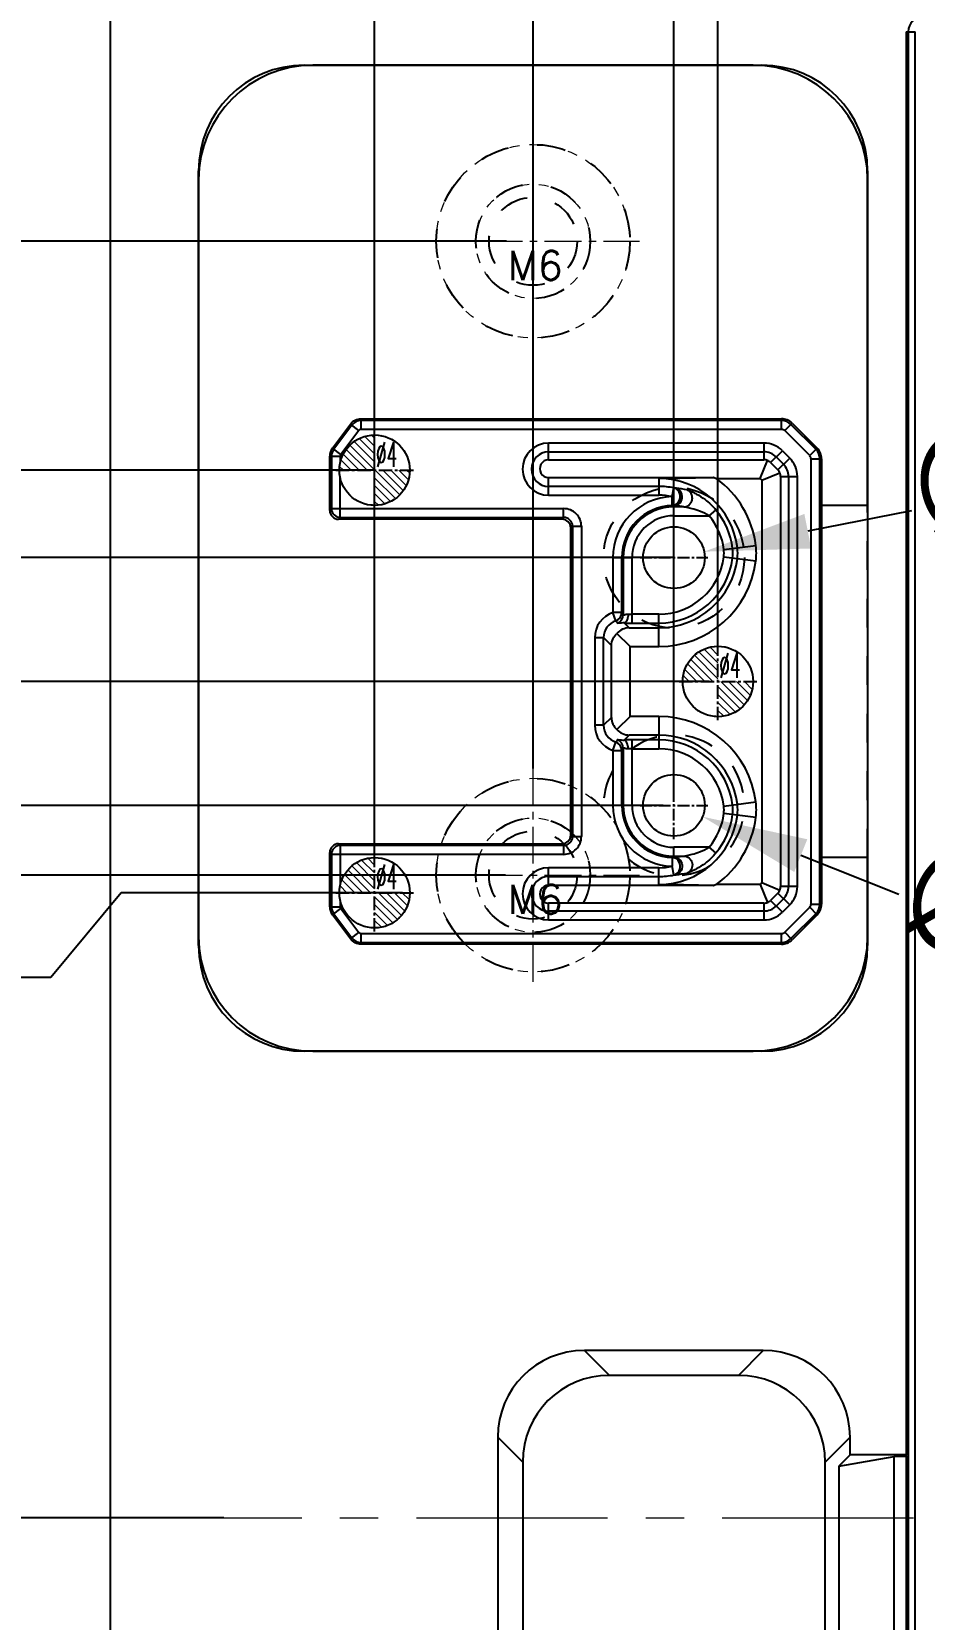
# Model space of a CAD drawing. Header units: millimetres. Extents: x -174 to 1895, y -261 to 458.
# Drawn here: x -16.2 to 34.5, y 189.2 to 279.4 of the extents above; entities that cross this region are included whole.
import ezdxf

# ---------------------------------------------------------------- set-up
doc = ezdxf.new("R2010")
doc.units = ezdxf.units.MM
doc.header["$LTSCALE"] = 16.335
doc.header["$PDMODE"] = 3
doc.header["$PDSIZE"] = 0.3125
doc.linetypes.add('CENTER', pattern=[0.6, 0.375, -0.075, 0.075, -0.075])
doc.linetypes.add('HIDDEN', pattern=[0.2, 0.1, -0.1])
doc.layers.get('0').update_dxf_attribs({"linetype": 'CONTINUOUS'})
doc.layers.get('Defpoints').update_dxf_attribs({"linetype": 'CONTINUOUS'})
doc.layers.add('202', color=7, linetype='CONTINUOUS')
doc.layers.add('DEFAULT_2', color=8, linetype='HIDDEN')
for name, color, linetype, lineweight in [('center', 1, 'CENTER', 9), ('dim', 82, 'CONTINUOUS', 9), ('epin', 13, 'CONTINUOUS', 9), ('screw', 33, 'CONTINUOUS', 13)]:
    doc.layers.add(name, color=color, linetype=linetype, lineweight=lineweight)
doc.styles.get("Standard").update_dxf_attribs({"font": 'txt', "width": 0.8})
doc.styles.add('TXT', font='txt.shx', dxfattribs={"bigfont": 'gbcbig.shx'})
doc.styles.add('TXT05', font='txt.shx', dxfattribs={"width": 0.5, "bigfont": 'gbcbig.shx'})
doc.dimstyles.get("Standard").update_dxf_attribs({"dimtxt": 0.15625, "dimasz": 0.1875, "dimexe": 0.125, "dimexo": 0.0625, "dimtad": 0, "dimtih": 1, "dimtoh": 1, "dimdsep": 46, "dimtxsty": 'Standard', "dimcen": 0.09, "dimadec": 0, "dimazin": 0, "dimtp": 0.01, "dimtm": 0.01, "dimtfac": 1, "dimtofl": 0, "dimtmove": 0, "dimatfit": 3, "dimfxl": 0, "dimtolj": 1, "dimarcsym": 0})

# ---------------------------------------------------------------- blocks, each defined once
blk = doc.blocks.new('screw_m6_j')
at = {"layer": 'screw', "color": 1, "linetype": 'CENTER', "ltscale": 0.342088}
for p, q in [((0, -6.05), (0, 6.05)), ((-6.05, 0), (6.05, 0))]:
    blk.add_line(p, q, dxfattribs=at)
at = {"layer": 'screw', "color": 8, "linetype": 'HIDDEN', "ltscale": 0.342088}
for radius in [5.5, 3.25]:
    blk.add_circle((0, 0), radius, dxfattribs=at)
at = {"layer": 'screw', "color": 6, "style": 'TXT'}
blk.add_text('M6', height=1.65, dxfattribs=at).set_placement((-1.43, -2.2))
blk = doc.blocks.new('epin_ejp_4')
at = {"layer": 'epin'}
h = blk.add_hatch(dxfattribs=at)
h.set_pattern_fill('_ANSI31', color=123, scale=0.1, angle=90, style=0)
h.set_pattern_definition([(135, (-303.2672, -257.49673), (-0.2245064, -0.2245064), [])])
h.paths.add_polyline_path([(0, 2, 0.414214), (-2, 0), (0, 0)])
h.paths.add_polyline_path([(2, 0), (0, 0), (0, -2, 0.414214)])
at = {"layer": 'epin', "color": 1, "linetype": 'CENTER', "ltscale": 0.124395}
for p, q in [((0, -2.2), (0, 2.2)), ((-2.2, 0), (2.2, 0))]:
    blk.add_line(p, q, dxfattribs=at)
at = {"layer": 'epin'}
blk.add_circle((0, 0), 2, dxfattribs=at)
at = {"layer": 'epin', "color": 6, "style": 'TXT05', "width": 0.5}
blk.add_text('%%c4', height=1.4, dxfattribs=at).set_placement((0.08, 0.2))
blk = doc.blocks.new('*D5')
at = {"color": 6, "lineweight": -2}
blk.add_line((33.757, 252.192), (27.871, 251.031), dxfattribs=at)
at = {"color": 6}
blk.add_solid([(27.677, 252.012), (28.064, 250.05), (21.984, 249.87)], dxfattribs=at)
at = {"layer": 'Defpoints', "color": 0}
for p in [(21.984, 249.87), (18.55, 249.193)]:
    blk.add_point(p, dxfattribs=at)
at = {"color": 4, "insert": (52.621, 255.912), "char_height": 6, "attachment_point": 5, "rotation": 11.15499}
blk.add_mtext('\\A1;∅3.50(镶针)', dxfattribs=at)
blk = doc.blocks.new('*D6')
at = {"color": 6, "lineweight": -2}
blk.add_line((33.05, 230.395), (27.472, 232.606), dxfattribs=at)
at = {"color": 6}
blk.add_solid([(27.84, 233.536), (27.103, 231.676), (21.894, 234.817)], dxfattribs=at)
at = {"layer": 'Defpoints', "color": 0}
for p in [(18.64, 236.107), (21.894, 234.817)]:
    blk.add_point(p, dxfattribs=at)
at = {"color": 4, "insert": (50.924, 223.311), "char_height": 6, "attachment_point": 5, "rotation": 338.37854}
blk.add_mtext('\\A1;∅3.50(镶针)', dxfattribs=at)
blk = doc.blocks.new('*D21')
at = {"layer": 'Defpoints', "color": 0}
for p in [(-19.125, 194.997), (-5.295, 194.997), (158.267, 194.997)]:
    blk.add_point(p, dxfattribs=at)
at = {"layer": 'dim', "color": 6, "lineweight": -2}
blk.add_line((-5.295, 194.997), (-19.125, 194.997), dxfattribs=at)
at = {"layer": 'dim', "color": 4, "insert": (-21.625, 194.997), "char_height": 2.5, "attachment_point": 5}
blk.add_mtext('\\A1;0.00', dxfattribs=at)
blk = doc.blocks.new('*D22')
at = {"layer": 'Defpoints', "color": 0}
for p in [(-19.125, 231.497), (10.707, 231.497), (158.267, 194.997)]:
    blk.add_point(p, dxfattribs=at)
at = {"layer": 'dim', "color": 6, "lineweight": -2}
blk.add_line((10.707, 231.497), (-19.125, 231.497), dxfattribs=at)
at = {"layer": 'dim', "color": 4, "insert": (-22.958, 231.497), "char_height": 2.5, "attachment_point": 5}
blk.add_mtext('\\A1;36.50', dxfattribs=at)
blk = doc.blocks.new('*D23')
at = {"layer": 'Defpoints', "color": 0}
for p in [(4.855, 230.497), (-19.125, 225.688), (158.267, 194.997)]:
    blk.add_point(p, dxfattribs=at)
at = {"layer": 'dim', "color": 6, "lineweight": -2}
for p, q in [((-11.125, 230.497), (-15.125, 225.688)), ((4.855, 230.497), (-11.125, 230.497)), ((-15.125, 225.688), (-19.125, 225.688))]:
    blk.add_line(p, q, dxfattribs=at)
at = {"layer": 'dim', "color": 4, "insert": (-22.958, 225.688), "char_height": 2.5, "attachment_point": 5}
blk.add_mtext('\\A1;35.50', dxfattribs=at)
blk = doc.blocks.new('*D24')
at = {"layer": 'Defpoints', "color": 0}
for p in [(-19.125, 235.462), (19.663, 235.462), (158.267, 194.997)]:
    blk.add_point(p, dxfattribs=at)
at = {"layer": 'dim', "color": 6, "lineweight": -2}
blk.add_line((19.663, 235.462), (-19.125, 235.462), dxfattribs=at)
at = {"layer": 'dim', "color": 4, "insert": (-22.958, 235.462), "char_height": 2.5, "attachment_point": 5}
blk.add_mtext('\\A1;40.47', dxfattribs=at)
blk = doc.blocks.new('*D25')
at = {"layer": 'Defpoints', "color": 0}
for p in [(-19.125, 242.497), (22.275, 242.497), (158.267, 194.997)]:
    blk.add_point(p, dxfattribs=at)
at = {"layer": 'dim', "color": 6, "lineweight": -2}
blk.add_line((22.275, 242.497), (-19.125, 242.497), dxfattribs=at)
at = {"layer": 'dim', "color": 4, "insert": (-22.958, 242.497), "char_height": 2.5, "attachment_point": 5}
blk.add_mtext('\\A1;47.50', dxfattribs=at)
blk = doc.blocks.new('*D26')
at = {"layer": 'Defpoints', "color": 0}
for p in [(-19.125, 249.532), (20.267, 249.532), (158.267, 194.997)]:
    blk.add_point(p, dxfattribs=at)
at = {"layer": 'dim', "color": 6, "lineweight": -2}
blk.add_line((20.267, 249.532), (-19.125, 249.532), dxfattribs=at)
at = {"layer": 'dim', "color": 4, "insert": (-23.125, 249.532), "char_height": 2.5, "attachment_point": 5}
blk.add_mtext('\\A1;54.54', dxfattribs=at)
blk = doc.blocks.new('*D28')
at = {"layer": 'Defpoints', "color": 0}
for p in [(-19.125, 254.497), (3.267, 254.497), (158.267, 194.997)]:
    blk.add_point(p, dxfattribs=at)
at = {"layer": 'dim', "color": 6, "lineweight": -2}
blk.add_line((3.267, 254.497), (-19.125, 254.497), dxfattribs=at)
at = {"layer": 'dim', "color": 4, "insert": (-22.958, 254.497), "char_height": 2.5, "attachment_point": 5}
blk.add_mtext('\\A1;59.50', dxfattribs=at)
blk = doc.blocks.new('*D29')
at = {"layer": 'Defpoints', "color": 0}
for p in [(-19.125, 267.497), (10.757, 267.497), (158.267, 194.997)]:
    blk.add_point(p, dxfattribs=at)
at = {"layer": 'dim', "color": 6, "lineweight": -2}
blk.add_line((10.757, 267.497), (-19.125, 267.497), dxfattribs=at)
at = {"layer": 'dim', "color": 4, "insert": (-22.958, 267.497), "char_height": 2.5, "attachment_point": 5}
blk.add_mtext('\\A1;72.50', dxfattribs=at)
blk = doc.blocks.new('*D30')
at = {"layer": 'Defpoints', "color": 0}
for p in [(20.267, 342.808), (20.267, 236.15), (158.267, 194.997)]:
    blk.add_point(p, dxfattribs=at)
at = {"layer": 'dim', "color": 6, "lineweight": -2}
blk.add_line((20.267, 236.15), (20.267, 342.808), dxfattribs=at)
at = {"layer": 'dim', "color": 4, "insert": (20.267, 347.141), "char_height": 2.5, "attachment_point": 5, "rotation": 90}
blk.add_mtext('\\A1;138.00', dxfattribs=at)
blk = doc.blocks.new('*D31')
at = {"layer": 'Defpoints', "color": 0}
for p in [(27.988, 342.808), (22.767, 244.697), (158.267, 194.997)]:
    blk.add_point(p, dxfattribs=at)
at = {"layer": 'dim', "color": 6, "lineweight": -2}
for p, q in [((27.988, 338.808), (27.988, 342.808)), ((22.767, 334.808), (27.988, 338.808)), ((22.767, 244.697), (22.767, 334.808))]:
    blk.add_line(p, q, dxfattribs=at)
at = {"layer": 'dim', "color": 4, "insert": (27.988, 347.308), "char_height": 2.5, "attachment_point": 5, "rotation": 90}
blk.add_mtext('\\A1;135.50', dxfattribs=at)
blk = doc.blocks.new('*D32')
at = {"layer": 'Defpoints', "color": 0}
for p in [(12.267, 342.808), (12.267, 237.547), (158.267, 194.997)]:
    blk.add_point(p, dxfattribs=at)
at = {"layer": 'dim', "color": 6, "lineweight": -2}
blk.add_line((12.267, 237.547), (12.267, 342.808), dxfattribs=at)
at = {"layer": 'dim', "color": 4, "insert": (12.267, 347.141), "char_height": 2.5, "attachment_point": 5, "rotation": 90}
blk.add_mtext('\\A1;146.00', dxfattribs=at)
blk = doc.blocks.new('*D33')
at = {"layer": 'Defpoints', "color": 0}
for p in [(3.267, 342.808), (3.267, 232.68), (158.267, 194.997)]:
    blk.add_point(p, dxfattribs=at)
at = {"layer": 'dim', "color": 6, "lineweight": -2}
blk.add_line((3.267, 232.68), (3.267, 342.808), dxfattribs=at)
at = {"layer": 'dim', "color": 4, "insert": (3.267, 347.141), "char_height": 2.5, "attachment_point": 5, "rotation": 90}
blk.add_mtext('\\A1;155.00', dxfattribs=at)
blk = doc.blocks.new('*D35')
at = {"color": 6, "lineweight": -2}
for p, q in [((37.584, 337.497), (-49.187, 337.497)), ((-49.187, 331.497), (-49.187, 242.836)), ((-49.187, 58.497), (-49.187, 220.436)), ((20.267, 52.497), (-49.187, 52.497))]:
    blk.add_line(p, q, dxfattribs=at)
at = {"color": 6}
for points in [[(-50.187, 331.497), (-48.187, 331.497), (-49.187, 337.497)], [(-50.187, 58.497), (-48.187, 58.497), (-49.187, 52.497)]]:
    blk.add_solid(points, dxfattribs=at)
at = {"layer": 'Defpoints', "color": 0}
for p in [(37.584, 337.497), (-49.187, 52.497), (20.267, 52.497)]:
    blk.add_point(p, dxfattribs=at)
at = {"color": 4, "insert": (-49.187, 231.636), "char_height": 6, "attachment_point": 5, "rotation": 90}
blk.add_mtext('\\A1;285.00', dxfattribs=at)
blk = doc.blocks.new('*D36')
at = {"color": 6, "lineweight": -2}
for p, q in [((37.584, 337.497), (-36.609, 337.497)), ((-36.609, 331.497), (-36.609, 248.347)), ((-36.609, 200.997), (-36.609, 226.747)), ((-5.295, 194.997), (-36.609, 194.997))]:
    blk.add_line(p, q, dxfattribs=at)
at = {"color": 6}
for points in [[(-37.609, 331.497), (-35.609, 331.497), (-36.609, 337.497)], [(-37.609, 200.997), (-35.609, 200.997), (-36.609, 194.997)]]:
    blk.add_solid(points, dxfattribs=at)
at = {"layer": 'Defpoints', "color": 0}
for p in [(37.584, 337.497), (-36.609, 194.997), (-5.295, 194.997)]:
    blk.add_point(p, dxfattribs=at)
at = {"color": 4, "insert": (-36.609, 237.547), "char_height": 6, "attachment_point": 5, "rotation": 90}
blk.add_mtext('\\A1;142.50', dxfattribs=at)

msp = doc.modelspace()

# ---------------------------------------------------------------- linework, layer by layer
at = {"color": 7, "linetype": 'Continuous'}
for p, q in [((24.767, 277.497), (-0.233, 277.497)), ((-6.733, 270.997), (-6.733, 227.997)), ((31.267, 252.497), (31.267, 270.997)), ((0.871, 255.746), (1.897, 257.115)), ((1.974, 257.057), (0.948, 255.688)), ((2.376, 256.755), (1.897, 257.115)), ((2.5, 256.817), (2.5, 257.416)), ((2.5, 257.416), (26.383, 257.416)), ((26.383, 257.32), (2.5, 257.32)), ((26.383, 256.817), (26.383, 257.416)), ((26.561, 256.744), (26.984, 257.167)), ((28.337, 255.678), (26.916, 257.099)), ((26.984, 257.167), (28.405, 255.746)), ((2.376, 256.755), (1.35, 255.387)), ((26.383, 256.817), (2.5, 256.817)), ((27.982, 255.323), (26.561, 256.744)), ((0.72, 252.217), (0.72, 255.294)), ((0.72, 255.294), (1.319, 255.294)), ((0.817, 255.294), (0.817, 252.314)), ((1.35, 255.387), (0.871, 255.746)), ((1.319, 255.294), (1.319, 254.949)), ((13.152, 255.088), (13.152, 256.039)), ((25.378, 256.039), (13.152, 256.039)), ((13.152, 255.537), (25.378, 255.537)), ((25.378, 256.039), (25.378, 255.088)), ((25.754, 254.932), (26.426, 255.605)), ((26.071, 255.25), (26.488, 254.833)), ((26.843, 255.188), (26.17, 254.516)), ((26.426, 255.605), (26.843, 255.188)), ((27.982, 255.323), (28.405, 255.746)), ((13.152, 255.088), (25.378, 255.088)), ((25.16, 254.03), (25.581, 255.045)), ((25.268, 253.922), (26.283, 254.343)), ((25.754, 254.932), (26.17, 254.516)), ((28.055, 229.848), (28.055, 255.145)), ((28.055, 255.145), (28.654, 255.145)), ((28.558, 229.848), (28.558, 255.145)), ((28.654, 255.145), (28.654, 229.848)), ((1.319, 251.811), (1.319, 254.044)), ((13.152, 253.075), (13.152, 254.076)), ((13.152, 254.076), (22.521, 254.076)), ((19.413, 253.577), (13.152, 253.577)), ((19.413, 254.026), (19.413, 253.075)), ((20.159, 252.995), (20.265, 253.486)), ((22.667, 254.03), (25.16, 254.03)), ((25.268, 253.922), (25.16, 254.03)), ((25.268, 253.922), (25.268, 231.071)), ((26.326, 254.14), (26.326, 230.853)), ((26.326, 254.14), (27.277, 254.14)), ((26.775, 254.14), (26.775, 230.853)), ((27.277, 230.853), (27.277, 254.14)), ((13.152, 253.075), (19.413, 253.075)), ((20.175, 252.493), (20.159, 252.995)), ((20.267, 251.911), (20.267, 252.484)), ((31.267, 252.497), (28.654, 252.497)), ((0.72, 252.217), (0.817, 252.314)), ((0.817, 252.314), (14.004, 252.314)), ((1.222, 251.715), (1.319, 251.811)), ((13.908, 251.715), (1.222, 251.715)), ((1.319, 251.811), (14.004, 251.811)), ((14.004, 251.811), (13.908, 251.715)), ((14.004, 251.811), (14.004, 252.314)), ((20.825, 252.413), (20.267, 252.413)), ((20.267, 251.911), (22.269, 251.911)), ((22.269, 251.911), (22.654, 252.232)), ((14.507, 251.309), (14.41, 251.212)), ((14.41, 233.781), (14.41, 251.212)), ((14.507, 251.309), (14.507, 233.684)), ((14.507, 251.309), (15.009, 251.309)), ((15.009, 251.309), (15.009, 233.684)), ((23.101, 249.996), (24.921, 250.226)), ((16.802, 249.532), (16.802, 246.415)), ((16.802, 249.532), (17.888, 249.532)), ((17.304, 246.415), (17.304, 249.532)), ((17.386, 249.532), (17.386, 246.277)), ((17.888, 245.815), (17.888, 249.532)), ((23.101, 249.57), (24.921, 249.34)), ((16.959, 245.939), (16.802, 246.415)), ((17.304, 246.415), (16.802, 246.415)), ((17.386, 246.277), (17.304, 246.415)), ((19.413, 246.317), (17.888, 246.317)), ((19.413, 244.483), (19.413, 246.317)), ((17.055, 245.806), (16.959, 245.939)), ((17.444, 245.821), (17.725, 245.54)), ((17.725, 245.54), (19.413, 245.54)), ((17.888, 245.815), (19.413, 245.815)), ((15.77, 244.986), (16.272, 244.986)), ((15.77, 244.985), (15.77, 240.008)), ((16.272, 240.008), (16.272, 244.986)), ((16.272, 244.986), (16.721, 244.537)), ((16.721, 240.457), (16.721, 244.537)), ((17.779, 244.483), (17.03, 245.231)), ((17.779, 240.511), (17.779, 244.483)), ((17.779, 244.483), (19.413, 244.483)), ((16.272, 240.008), (15.77, 240.008)), ((16.721, 240.457), (16.272, 240.008)), ((17.779, 240.511), (17.03, 239.762)), ((19.413, 240.511), (17.779, 240.511)), ((19.413, 240.511), (19.413, 238.676)), ((16.802, 238.579), (16.959, 239.055)), ((16.959, 239.055), (17.055, 239.187)), ((17.444, 239.173), (17.725, 239.453)), ((19.413, 239.453), (17.725, 239.453)), ((17.888, 235.462), (17.888, 239.178)), ((19.413, 239.178), (17.888, 239.178)), ((16.802, 238.579), (16.802, 235.462)), ((16.802, 238.579), (17.304, 238.579)), ((17.304, 238.579), (17.386, 238.716)), ((17.304, 235.462), (17.304, 238.579)), ((17.386, 238.716), (17.386, 235.462)), ((17.888, 238.676), (19.413, 238.676)), ((17.888, 235.462), (16.802, 235.462)), ((23.101, 235.424), (24.921, 235.653)), ((24.921, 234.768), (23.101, 234.997)), ((14.507, 233.684), (14.41, 233.781)), ((14.507, 233.684), (15.009, 233.684)), ((0.72, 229.7), (0.72, 232.776)), ((0.817, 232.68), (0.72, 232.776)), ((0.817, 232.68), (0.817, 229.7)), ((0.817, 232.68), (14.004, 232.68)), ((1.319, 233.182), (1.222, 233.279)), ((1.222, 233.279), (13.908, 233.279)), ((1.319, 233.182), (1.319, 230.949)), ((14.004, 233.182), (1.319, 233.182)), ((14.004, 233.182), (13.908, 233.279)), ((14.004, 233.182), (14.004, 232.68)), ((20.267, 232.509), (20.267, 233.083)), ((22.269, 233.083), (20.267, 233.083)), ((22.654, 232.762), (22.269, 233.083)), ((13.152, 230.917), (13.152, 231.919)), ((19.413, 231.919), (13.152, 231.919)), ((19.413, 230.968), (19.413, 231.919)), ((20.175, 232.5), (20.159, 231.998)), ((20.265, 231.508), (20.159, 231.998)), ((20.267, 232.581), (20.825, 232.581)), ((31.267, 232.497), (28.654, 232.497)), ((31.267, 227.997), (31.267, 232.497)), ((13.152, 231.417), (19.413, 231.417)), ((22.521, 230.917), (13.152, 230.917)), ((25.16, 230.963), (22.667, 230.963)), ((25.16, 230.963), (25.268, 231.071)), ((25.16, 230.963), (25.581, 229.948)), ((25.268, 231.071), (26.283, 230.651)), ((27.277, 230.853), (26.326, 230.853)), ((1.319, 230.044), (1.319, 229.7)), ((26.17, 230.478), (25.754, 230.061)), ((26.426, 229.389), (25.754, 230.061)), ((26.488, 230.16), (26.071, 229.744)), ((26.17, 230.478), (26.843, 229.805)), ((0.72, 229.7), (1.319, 229.7)), ((0.871, 229.247), (1.35, 229.607)), ((1.897, 227.879), (0.871, 229.247)), ((0.948, 229.305), (1.974, 227.937)), ((1.35, 229.607), (2.376, 228.238)), ((13.152, 228.955), (13.152, 229.906)), ((25.378, 229.906), (13.152, 229.906)), ((25.378, 229.457), (13.152, 229.457)), ((25.378, 229.906), (25.378, 228.955)), ((26.843, 229.805), (26.426, 229.389)), ((26.561, 228.25), (27.982, 229.671)), ((26.916, 227.894), (28.337, 229.316)), ((28.405, 229.247), (26.984, 227.826)), ((28.405, 229.247), (27.982, 229.671)), ((28.055, 229.848), (28.654, 229.848)), ((1.897, 227.879), (2.376, 228.238)), ((2.5, 227.577), (2.5, 228.176)), ((2.5, 228.176), (26.383, 228.176)), ((13.152, 228.955), (25.378, 228.955)), ((26.383, 227.577), (26.383, 228.176)), ((26.984, 227.826), (26.561, 228.25)), ((2.5, 227.674), (26.383, 227.674)), ((26.383, 227.577), (2.5, 227.577)), ((-0.233, 221.497), (24.767, 221.497))]:
    msp.add_line(p, q, dxfattribs=at)
at = {"color": 1, "linetype": 'CENTER', "ltscale": 0.124395}
for p, q in [((3.267, 252.297), (3.267, 256.697)), ((1.067, 254.497), (5.467, 254.497)), ((22.767, 240.297), (22.767, 244.697)), ((20.567, 242.497), (24.967, 242.497)), ((3.267, 228.297), (3.267, 232.697)), ((1.067, 230.497), (5.467, 230.497))]:
    msp.add_line(p, q, dxfattribs=at)
at = {"color": 1, "linetype": 'CENTER', "ltscale": 0.108846}
for p, q in [((20.267, 247.607), (20.267, 251.457)), ((18.342, 249.532), (22.192, 249.532)), ((20.267, 233.537), (20.267, 237.387)), ((18.342, 235.462), (22.192, 235.462))]:
    msp.add_line(p, q, dxfattribs=at)
at = {"color": 7, "linetype": 'Continuous'}
for centre in [(3.267, 254.497), (22.767, 242.497), (3.267, 230.497)]:
    msp.add_circle(centre, 2, dxfattribs=at)
at = {"color": 2, "linetype": 'Continuous'}
for centre in [(20.267, 249.532), (20.267, 235.462)]:
    msp.add_circle(centre, 1.75, dxfattribs=at)
at = {"color": 7, "linetype": 'Continuous'}
for centre, radius, start, end in [((-0.233, 270.997), 6.5, 90, 180), ((24.767, 270.997), 6.5, 0, 90), ((26.383, 256.567), 0.849, 45, 90), ((26.383, 256.567), 0.753, 45, 90), ((26.383, 256.567), 0.25, 45, 90), ((1.474, 255.294), 0.754, 143.1301, 180), ((1.474, 255.294), 0.657, 143.1301, 180), ((1.474, 255.294), 0.155, 143.1301, 180), ((13.152, 254.557), 1.482, 90, 270), ((13.152, 254.557), 0.98, 90, 270), ((25.378, 254.557), 1.482, 45, 90), ((25.378, 254.557), 0.98, 45, 90), ((25.795, 254.14), 1.482, 0, 45), ((27.805, 255.145), 0.25, 0, 45), ((27.805, 255.145), 0.753, 0, 45), ((27.805, 255.145), 0.849, 0, 45), ((25.378, 254.583), 0.505, 66.35583, 89.99758), ((25.397, 254.575), 0.505, 45.00272, 68.64389), ((25.813, 254.159), 0.505, 21.35609, 44.9973), ((25.821, 254.14), 0.505, 0.00244, 23.64415), ((25.795, 254.14), 0.98, 0, 45), ((19.413, 249.532), 4.494, 7.18076, 90), ((19.413, 249.532), 4.045, 77.83961, 90), ((19.927, 249.489), 4.011, 83.39804, 85.16459), ((19.364, 244.589), 8.944, 79.34349, 83.42866), ((19.094, 242.996), 11.598, 72.06039, 72.8152), ((19.413, 249.532), 5.552, 7.18044, 54.12121), ((20.267, 249.532), 3.465, 91.78415, 179.99944), ((20.267, 249.532), 2.963, 91.78415, 180), ((19.413, 249.532), 3.543, 77.83961, 90), ((19.927, 249.488), 3.016, 83.51692, 85.27827), ((1.319, 252.314), 0.503, 180.02748, 269.97252), ((14.005, 251.309), 1.005, 359.99687, 90.00313), ((14.005, 251.309), 0.502, 359.9722, 90.0278), ((20.267, 249.532), 2.881, 90, 180), ((20.267, 249.532), 2.379, 90.00015, 180.00142), ((19.413, 249.532), 3.717, 7.18076, 39.79461), ((19.413, 249.532), 4.219, 7.18076, 39.79462), ((21.407, 249.783), 1.707, 352.81924, 7.18076), ((21.407, 249.783), 2.209, 352.81924, 7.18076), ((21.407, 249.783), 2.484, 352.81924, 7.18076), ((21.407, 249.783), 3.542, 352.81824, 7.18026), ((19.413, 250.034), 3.717, 270, 352.81924), ((19.413, 250.034), 4.219, 270, 352.81924), ((19.413, 250.034), 4.494, 270, 352.81924), ((19.413, 250.034), 5.552, 269.99954, 352.8186), ((17.275, 244.986), 1.505, 108.32668, 180.04171), ((16.801, 246.416), 0.503, 288.34758, 359.83317), ((16.883, 246.279), 0.503, 289.99226, 359.83968), ((17.273, 244.988), 1.001, 108.25888, 180.14626), ((17.884, 263.701), 17.886, 268.5894, 270.01199), ((17.275, 240.007), 1.505, 179.94894, 251.67602), ((17.273, 240.005), 1.001, 179.85413, 251.74158), ((19.413, 234.959), 5.552, 7.1814, 90.00046), ((16.801, 238.577), 0.503, 0.16675, 71.65212), ((16.883, 238.715), 0.503, 0.16345, 70.01253), ((17.873, 222.223), 16.955, 89.94895, 91.44965), ((19.413, 234.959), 4.494, 7.18076, 90), ((19.413, 234.959), 4.219, 7.18076, 90), ((19.413, 234.959), 3.717, 7.18076, 90), ((20.267, 235.462), 3.465, 180.00012, 268.21585), ((20.267, 235.462), 2.963, 180, 268.21585), ((20.267, 235.462), 2.881, 180, 270), ((20.267, 235.462), 2.379, 179.99854, 269.9999), ((21.407, 235.21), 1.707, 352.81924, 7.18076), ((21.407, 235.21), 2.209, 352.81924, 7.18076), ((21.407, 235.21), 2.484, 352.81924, 7.18076), ((21.407, 235.21), 3.542, 352.81722, 7.18176), ((19.413, 235.462), 4.494, 270, 352.81924), ((19.413, 235.462), 3.717, 320.20539, 352.81924), ((19.413, 235.462), 4.219, 320.20538, 352.81924), ((19.413, 235.462), 5.552, 305.87902, 352.81795), ((14.005, 233.684), 1.005, 269.99687, 0.00313), ((14.005, 233.684), 0.502, 269.9722, 0.0278), ((1.319, 232.679), 0.503, 90.02748, 179.97252), ((13.152, 230.437), 1.482, 90, 270), ((19.413, 235.462), 3.543, 270, 282.16039), ((19.927, 235.505), 3.016, 274.72173, 276.48308), ((13.152, 230.437), 0.98, 90, 270), ((19.413, 235.462), 4.045, 270, 282.16039), ((19.927, 235.504), 4.011, 274.83541, 276.60196), ((19.345, 240.532), 9.072, 276.60032, 280.62753), ((19.094, 241.998), 11.598, 287.18472, 287.93952), ((25.821, 230.853), 0.505, 336.35583, 359.99758), ((25.795, 230.853), 0.98, 315, 360), ((25.795, 230.853), 1.482, 315, 360), ((25.378, 230.41), 0.505, 270.00244, 293.64415), ((25.397, 230.418), 0.505, 291.35609, 314.9973), ((25.813, 230.834), 0.505, 315.00272, 338.64389), ((1.474, 229.7), 0.754, 180, 216.8699), ((1.474, 229.7), 0.657, 180, 216.8699), ((1.474, 229.7), 0.155, 180, 216.8699), ((25.378, 230.437), 0.98, 270, 315), ((25.378, 230.437), 1.482, 270, 315), ((27.805, 229.848), 0.25, 315, 360), ((27.805, 229.848), 0.753, 315, 360), ((27.805, 229.848), 0.849, 315, 360), ((26.383, 228.427), 0.25, 270, 315), ((-0.233, 227.997), 6.5, 180, 270), ((24.767, 227.997), 6.5, 270, 360), ((26.383, 228.427), 0.753, 270, 315), ((26.383, 228.427), 0.849, 270, 315)]:
    msp.add_arc(centre, radius, start, end, dxfattribs=at)
for centre, major_axis, ratio, start_param, end_param in [((13.152, 254.582), (0, 0.506), 0.998763, 0, 3.141593), ((1.223, 252.217), (0.355, 0.355), 0.999695, -3.926839, -2.356347), ((13.908, 251.212), (0.355, 0.355), 0.999695, -0.785246, 0.785246), ((17.78, 244.481), (-0.436, 0.979), 0.928627, -0.392014, 0.392014), ((17.78, 240.512), (0.979, 0.436), 0.928627, 2.749578, 3.533607), ((17.78, 240.512), (0.436, 0.979), 0.928627, -3.533607, -2.749578), ((13.908, 233.781), (0.355, -0.355), 0.999695, -0.785246, 0.785246), ((1.223, 232.776), (-0.355, 0.355), 0.999695, -0.785246, 0.785246), ((13.152, 230.412), (0, 0.506), 0.998763, 0, 3.141593)]:
    msp.add_ellipse(centre, major_axis=major_axis, ratio=ratio, start_param=start_param, end_param=end_param, dxfattribs=at)
for points, knots in [([(1.897, 257.115), (1.966, 257.207), (2.152, 257.359), (2.385, 257.416), (2.5, 257.416)], [0, 0, 0, 0, 0.500025, 1, 1, 1, 1]), ([(2.5, 257.32), (2.4, 257.32), (2.197, 257.27), (2.035, 257.137), (1.974, 257.057)], [0, 0, 0, 0, 0.499967, 1, 1, 1, 1]), ([(22.521, 254.076), (22.277, 254.069), (21.241, 254.041), (20.205, 254.026), (19.413, 254.026)], [0, 0, 0, 0, 0.235407, 1, 1, 1, 1]), ([(20.175, 252.493), (20.271, 252.498), (20.502, 252.587), (20.685, 252.946), (20.569, 253.333), (20.359, 253.464), (20.265, 253.486)], [0, 0, 0, 0, 0.209268, 0.49929, 0.790055, 1, 1, 1, 1]), ([(20.267, 252.484), (20.363, 252.486), (20.597, 252.568), (20.791, 252.922), (20.687, 253.311), (20.481, 253.449), (20.388, 253.474)], [0, 0, 0, 0, 0.209279, 0.49941, 0.790192, 1, 1, 1, 1]), ([(20.825, 252.413), (20.916, 252.414), (21.072, 252.46), (21.227, 252.616), (21.316, 252.792), (21.317, 252.993), (21.248, 253.219), (21.111, 253.338), (21.018, 253.378)], [0, 0, 0, 0, 0.203458, 0.337646, 0.482177, 0.630968, 0.773962, 1, 1, 1, 1]), ([(21.018, 253.378), (21.042, 253.374), (21.105, 253.351), (21.22, 253.307), (21.377, 253.237), (21.662, 253.089), (22.123, 252.786), (22.471, 252.452), (22.654, 252.232)], [0, 0, 0, 0, 0.035702, 0.098945, 0.183991, 0.290565, 0.574928, 1, 1, 1, 1]), ([(20.825, 252.413), (20.786, 252.419), (20.6, 252.448), (20.414, 252.47), (20.267, 252.484)], [0, 0, 0, 0, 0.211731, 1, 1, 1, 1]), ([(22.269, 251.911), (22.096, 252.015), (21.776, 252.163), (21.342, 252.305), (21.04, 252.374), (20.881, 252.408), (20.825, 252.413)], [0, 0, 0, 0, 0.394156, 0.68441, 0.8901, 1, 1, 1, 1]), ([(17.386, 246.277), (17.388, 246.271), (17.426, 246.278), (17.469, 246.294), (17.559, 246.32), (17.627, 246.325), (17.666, 246.323)], [0, 0, 0, 0, 0.075341, 0.27532, 0.59116, 1, 1, 1, 1]), ([(17.666, 246.323), (17.665, 246.262), (17.652, 246.144), (17.609, 245.985), (17.542, 245.87), (17.474, 245.824), (17.444, 245.821)], [0, 0, 0, 0, 0.314219, 0.612577, 0.842413, 1, 1, 1, 1]), ([(17.666, 246.323), (17.684, 246.322), (17.758, 246.319), (17.832, 246.317), (17.888, 246.317)], [0, 0, 0, 0, 0.238465, 1, 1, 1, 1]), ([(17.444, 245.821), (17.388, 245.823), (17.292, 245.821), (17.171, 245.807), (17.101, 245.8), (17.063, 245.799), (17.055, 245.806)], [0, 0, 0, 0, 0.432929, 0.736637, 0.920179, 1, 1, 1, 1]), ([(16.721, 244.537), (16.721, 244.673), (16.779, 244.936), (16.94, 245.149), (17.03, 245.231)], [0, 0, 0, 0, 0.527902, 1, 1, 1, 1]), ([(17.055, 239.187), (17.063, 239.194), (17.101, 239.194), (17.171, 239.186), (17.292, 239.173), (17.388, 239.171), (17.444, 239.173)], [0, 0, 0, 0, 0.080006, 0.263321, 0.567161, 1, 1, 1, 1]), ([(17.666, 238.671), (17.665, 238.731), (17.652, 238.849), (17.609, 239.008), (17.542, 239.123), (17.474, 239.169), (17.444, 239.173)], [0, 0, 0, 0, 0.314212, 0.612571, 0.842411, 1, 1, 1, 1]), ([(17.666, 238.671), (17.627, 238.669), (17.559, 238.674), (17.469, 238.699), (17.426, 238.715), (17.388, 238.723), (17.386, 238.716)], [0, 0, 0, 0, 0.408789, 0.724718, 0.924701, 1, 1, 1, 1]), ([(17.888, 238.676), (17.869, 238.676), (17.795, 238.676), (17.721, 238.674), (17.666, 238.671)], [0, 0, 0, 0, 0.258335, 1, 1, 1, 1]), ([(20.825, 232.581), (20.881, 232.585), (21.04, 232.619), (21.343, 232.689), (21.777, 232.831), (22.096, 232.979), (22.269, 233.083)], [0, 0, 0, 0, 0.110112, 0.316186, 0.606782, 1, 1, 1, 1]), ([(22.654, 232.762), (22.472, 232.542), (22.124, 232.208), (21.663, 231.905), (21.378, 231.757), (21.221, 231.686), (21.105, 231.642), (21.042, 231.62), (21.018, 231.615)], [0, 0, 0, 0, 0.424119, 0.708868, 0.815653, 0.90086, 0.964231, 1, 1, 1, 1]), ([(20.265, 231.508), (20.359, 231.53), (20.569, 231.661), (20.685, 232.047), (20.502, 232.406), (20.271, 232.496), (20.175, 232.5)], [0, 0, 0, 0, 0.209945, 0.50071, 0.790732, 1, 1, 1, 1]), ([(20.267, 232.509), (20.323, 232.514), (20.509, 232.534), (20.695, 232.56), (20.825, 232.581)], [0, 0, 0, 0, 0.297836, 1, 1, 1, 1]), ([(20.267, 232.509), (20.363, 232.508), (20.597, 232.425), (20.791, 232.072), (20.687, 231.682), (20.481, 231.545), (20.388, 231.52)], [0, 0, 0, 0, 0.209292, 0.499427, 0.790198, 1, 1, 1, 1]), ([(20.825, 232.581), (20.935, 232.58), (21.163, 232.494), (21.344, 232.183), (21.297, 231.826), (21.12, 231.659), (21.018, 231.615)], [0, 0, 0, 0, 0.247915, 0.499615, 0.75163, 1, 1, 1, 1]), ([(19.413, 230.968), (19.686, 230.968), (20.722, 230.963), (21.758, 230.94), (22.521, 230.917)], [0, 0, 0, 0, 0.263217, 1, 1, 1, 1]), ([(2.5, 227.577), (2.385, 227.577), (2.152, 227.634), (1.966, 227.787), (1.897, 227.879)], [0, 0, 0, 0, 0.499975, 1, 1, 1, 1]), ([(1.974, 227.937), (2.035, 227.856), (2.197, 227.724), (2.4, 227.674), (2.5, 227.674)], [0, 0, 0, 0, 0.500033, 1, 1, 1, 1])]:
    msp.add_open_spline(points, degree=3, knots=knots, dxfattribs=at)
for points in [[(2.5, 256.817), (2.454, 256.817), (2.404, 256.792), (2.376, 256.755)], [(2.376, 228.238), (2.404, 228.201), (2.454, 228.176), (2.5, 228.176)]]:
    msp.add_open_spline(points, degree=3, dxfattribs=at)
at = {"layer": '202', "color": 7, "linetype": 'Continuous'}
for p, q in [((-11.733, 84.497), (-11.733, 305.497)), ((33.464, 279.402), (33.464, 198.573)), ((33.464, 279.4), (33.975, 279.4)), ((33.573, 279.4), (33.573, 148.75)), ((33.975, 148.75), (33.975, 279.4)), ((-0.733, 277.497), (25.267, 277.497)), ((-6.733, 227.497), (-6.733, 271.497)), ((31.267, 271.497), (31.267, 227.497)), ((25.267, 221.497), (-0.733, 221.497)), ((15.191, 204.497), (16.602, 203.086)), ((25.344, 204.497), (15.191, 204.497)), ((23.933, 203.086), (25.344, 204.497)), ((23.933, 203.086), (16.602, 203.086)), ((10.267, 199.573), (10.267, 159.421)), ((11.678, 198.162), (10.267, 199.573)), ((30.268, 199.573), (28.857, 198.162)), ((30.268, 198.573), (30.268, 199.573)), ((30.268, 198.573), (29.625, 197.931)), ((29.625, 197.931), (32.768, 198.485)), ((33.464, 198.573), (30.268, 198.573)), ((32.768, 160.509), (32.768, 198.485)), ((33.481, 198.485), (32.768, 198.485)), ((33.481, 198.485), (33.464, 198.573)), ((33.481, 160.509), (33.481, 198.485)), ((11.678, 198.162), (11.678, 160.831)), ((28.857, 160.831), (28.857, 198.162)), ((29.625, 197.931), (29.625, 161.063))]:
    msp.add_line(p, q, dxfattribs=at)
at = {"layer": '202', "color": 1, "linetype": 'CENTER', "ltscale": 0.108846}
for p, q in [((20.267, 247.607), (20.267, 251.457)), ((18.342, 249.532), (22.192, 249.532))]:
    msp.add_line(p, q, dxfattribs=at)
at = {"layer": '202', "color": 1, "linetype": 'CENTER', "ltscale": 0.124395}
for p, q in [((22.767, 240.297), (22.767, 244.697)), ((20.567, 242.497), (24.967, 242.497))]:
    msp.add_line(p, q, dxfattribs=at)
at = {"layer": '202', "color": 8, "linetype": 'HIDDEN'}
for centre, radius in [((12.267, 267.497), 5.5), ((12.267, 267.497), 3.25), ((3.267, 254.497), 2), ((20.267, 249.532), 4), ((20.267, 249.532), 1.75), ((22.767, 242.497), 2), ((20.267, 235.462), 1.75), ((12.267, 231.497), 5.5), ((12.267, 231.497), 3.25), ((3.267, 230.497), 2)]:
    msp.add_circle(centre, radius, dxfattribs=at)
at = {"layer": '202', "color": 7, "linetype": 'Continuous'}
for centre, radius, start, end in [((34.451, 279.4), 0.878, 90, 180), ((-0.733, 271.497), 6, 90, 180), ((25.267, 271.497), 6, 0, 90), ((-0.733, 227.497), 6, 180, 270), ((25.267, 227.497), 6, 270, 360)]:
    msp.add_arc(centre, radius, start, end, dxfattribs=at)
at = {"layer": '202', "color": 8, "linetype": 'HIDDEN'}
msp.add_arc((20.267, 235.462), 4, 229.93133, 182.79947, dxfattribs=at)
at = {"layer": '202', "color": 7, "linetype": 'Continuous'}
for centre, major_axis, start_param, end_param in [((15.344, 199.42), (3.644, -3.644), 2.371274, 3.911912), ((25.19, 199.42), (-3.644, -3.644), 2.371274, 3.911912), ((16.755, 198.009), (3.644, -3.644), 2.371274, 3.911912), ((23.78, 198.009), (3.644, 3.644), 5.512866, 7.053504)]:
    msp.add_ellipse(centre, major_axis=major_axis, ratio=0.970288, start_param=start_param, end_param=end_param, dxfattribs=at)
at = {"layer": 'center', "color": 1, "linetype": 'CENTER', "ltscale": 1.772635}
msp.add_line((-11.733, 194.997), (328.267, 194.997), dxfattribs=at)
at = {"layer": 'DEFAULT_2', "color": 8, "linetype": 'HIDDEN'}
for p, q in [((28.654, 252.497), (28.64, 252.497)), ((31.267, 232.497), (31.267, 252.497)), ((28.654, 232.497), (28.64, 232.497))]:
    msp.add_line(p, q, dxfattribs=at)
for centre in [(12.267, 267.497), (12.267, 231.497)]:
    msp.add_circle(centre, 2.5, dxfattribs=at)

# ---------------------------------------------------------------- block references
at = {"layer": 'epin'}
for p in [(3.267, 254.497), (22.767, 242.497), (3.267, 230.497)]:
    msp.add_blockref('epin_ejp_4', p, dxfattribs=at)
at = {"layer": 'screw'}
for p in [(12.267, 267.497), (12.267, 231.497)]:
    msp.add_blockref('screw_m6_j', p, dxfattribs=at)

# ---------------------------------------------------------------- dimensions: what is measured, and where the dimension line sits
for base, p2, picture, middle in [((-49.187, 52.497), (20.267, 52.497), '*D35', (-49.187, 231.636)), ((-36.609, 194.997), (-5.295, 194.997), '*D36', (-36.609, 237.547))]:
    dim = msp.add_linear_dim(base=base, p1=(37.584, 337.497), p2=p2, angle=90, dimstyle='Standard', override={"dimtxt": 6, "dimasz": 6, "dimexe": 0, "dimexo": 0, "dimgap": 0, "dimtih": 0, "dimtoh": 0, "dimzin": 0, "dimcen": 0, "dimclrd": 6, "dimclre": 6, "dimclrt": 4, "dimtp": 0, "dimtm": 0, "dimtzin": 0})
    dim.commit()
    dim.dimension.update_dxf_attribs({"geometry": picture, "text_midpoint": middle, "dimtype": 160})
for p1, p2, picture, middle in [((18.55, 249.193), (21.984, 249.87), '*D5', (52.621, 255.912)), ((18.64, 236.107), (21.894, 234.817), '*D6', (50.924, 223.311))]:
    dim = msp.add_diameter_dim_2p(p1=p1, p2=p2, text='<>(镶针)', dimstyle='Standard', override={"dimtxt": 6, "dimasz": 6, "dimexe": 0, "dimexo": 0, "dimgap": 0, "dimtih": 0, "dimtoh": 0, "dimzin": 0, "dimcen": 0, "dimclrd": 6, "dimclre": 6, "dimclrt": 4, "dimtp": 0, "dimtm": 0, "dimtzin": 0})
    dim.commit()
    dim.dimension.update_dxf_attribs({"geometry": picture, "text_midpoint": middle})
at = {"layer": 'dim'}
for feature_location, offset, dtype, origin, picture, middle in [((3.267, 232.68), (0, 110.128), 1, (158.267, 194.997), '*D33', (3.267, 347.141)), ((12.267, 237.547), (0, 105.262), 1, (158.267, 194.997), '*D32', (12.267, 347.141)), ((20.267, 236.15), (0, 106.658), 1, (158.267, 194.997), '*D30', (20.267, 347.141)), ((22.767, 244.697), (5.22, 98.111), 1, (158.267, 194.997), '*D31', (27.988, 347.308)), ((10.757, 267.497), (-29.882, 0), 0, (158.267, 194.997), '*D29', (-22.958, 267.497)), ((3.267, 254.497), (-22.392, 0), 0, (158.267, 194.997), '*D28', (-22.958, 254.497)), ((20.267210496, 249.531731306), (-39.392036042, 0), 0, (158.267210496, 194.996731306), '*D26', (-23.124825546, 249.531731306)), ((22.275, 242.497), (-41.4, 0), 0, (158.267, 194.997), '*D25', (-22.958, 242.497)), ((19.663161121, 235.461731306), (-38.787986667, 0), 0, (158.267210496, 194.996731306), '*D24', (-22.95815888, 235.461731306)), ((10.707, 231.497), (-29.832, 0), 0, (158.267, 194.997), '*D22', (-22.958, 231.497)), ((4.855, 230.497), (-23.979, -4.809), 0, (158.267, 194.997), '*D23', (-22.958, 225.688)), ((-5.294637821, 194.996731306), (-13.830187726, 0), 0, (158.267210496, 194.996731306), '*D21', (-21.624825546, 194.996731306))]:
    dim = msp.add_ordinate_dim(feature_location=feature_location, offset=offset, dtype=dtype, origin=origin, dimstyle='Standard', override={"dimtxt": 2.5, "dimasz": 2, "dimexe": 0, "dimexo": 0, "dimgap": 0, "dimtih": 0, "dimtoh": 0, "dimzin": 0, "dimcen": 0, "dimclrd": 6, "dimclre": 6, "dimclrt": 4, "dimtp": 0, "dimtm": 0, "dimtzin": 0}, dxfattribs=at)
    dim.commit()
    dim.dimension.update_dxf_attribs({"geometry": picture, "text_midpoint": middle})

doc.saveas('drawing.dxf')
